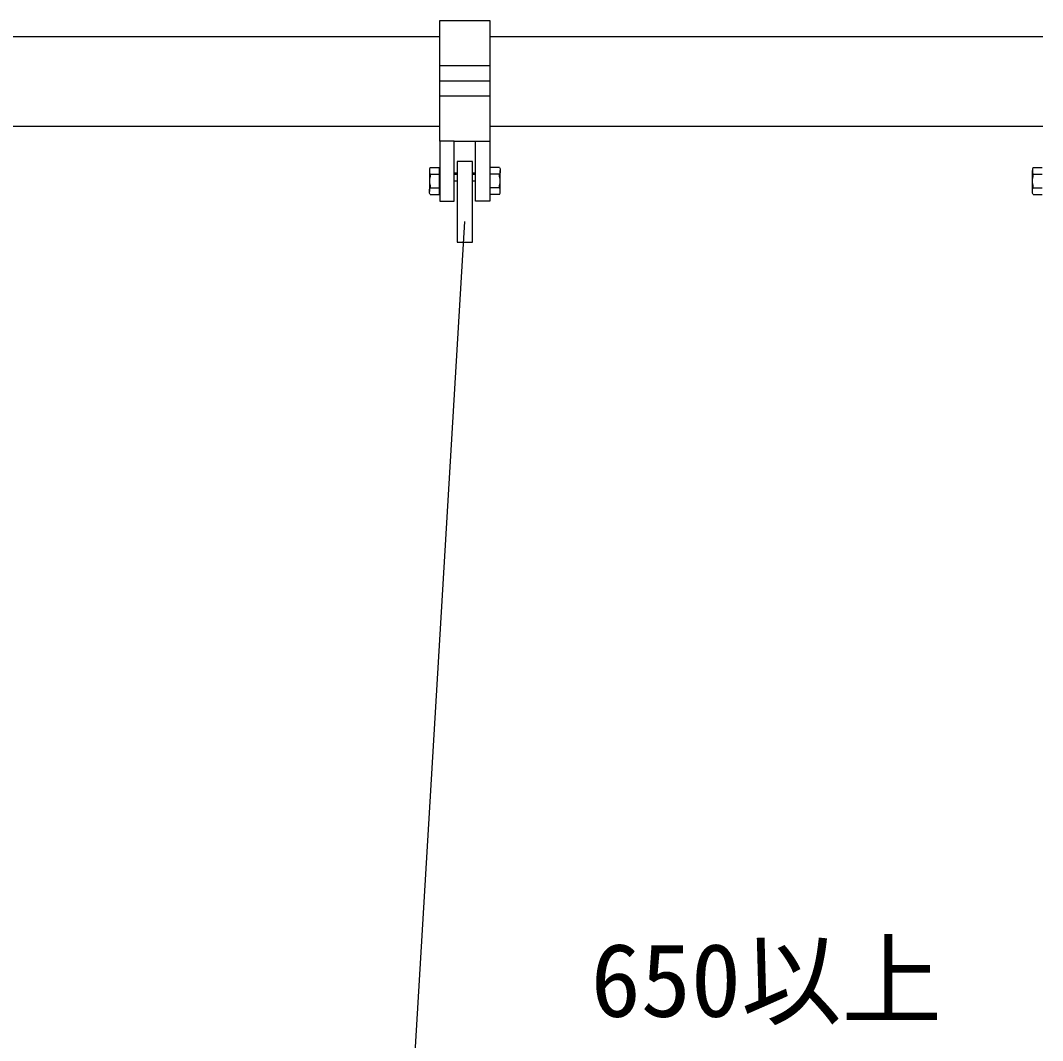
# Model space of a CAD drawing. Units: millimetres at full size, sheet at 1:40; details may follow other scales. Extents: x 600 to 16200, y 600 to 11280.
# Drawn here: x 3271 to 4289, y 4396 to 5411 of the extents above; entities that cross this region are included whole.
import ezdxf
from ezdxf.enums import TextEntityAlignment as Align

# ---------------------------------------------------------------- set-up
doc = ezdxf.new("R2010")
doc.units = ezdxf.units.MM
doc.header["$LTSCALE"] = 40
doc.layers.add('D-STR-DIM\u3000寸法線、寸法値', color=7, linetype='Continuous', lineweight=13)
doc.layers.add('D-STR\u3000構造物外形線', color=1, linetype='Continuous', lineweight=25)
doc.styles.add('ＭＳ ゴシック', font='')
doc.styles.get('ＭＳ ゴシック').set_extended_font_data('MS Gothic')

msp = doc.modelspace()

# ---------------------------------------------------------------- linework, layer by layer
at = {"layer": 'D-STR\u3000構造物外形線'}
for p, q in [((3688.91, 5291.35), (3688.91, 5411.35)), ((3688.91, 5411.35), (3738.41, 5411.35)), ((3738.41, 5411.35), (3738.41, 5291.35)), ((3188.41, 5395.4), (3688.91, 5395.4)), ((3738.41, 5395.4), (4288.91, 5395.4)), ((3688.91, 5366.35), (3738.41, 5366.35)), ((3688.91, 5351.35), (3738.41, 5351.35)), ((3688.91, 5336.35), (3738.41, 5336.35)), ((3188.41, 5306.3), (3688.91, 5306.3)), ((3738.41, 5306.3), (4288.91, 5306.3)), ((3688.91, 5291.35), (3688.91, 5231.35)), ((3703.16, 5291.35), (3688.91, 5291.35)), ((3703.16, 5231.35), (3703.16, 5291.35)), ((3703.16, 5291.35), (3738.41, 5291.35)), ((3724.16, 5231.35), (3724.16, 5291.35)), ((3724.16, 5291.35), (3738.41, 5291.35)), ((3738.41, 5291.35), (3738.41, 5231.35)), ((3706.16, 5271.1), (3706.16, 5190.85)), ((3721.16, 5271.1), (3706.16, 5271.1)), ((3721.16, 5190.85), (3721.16, 5271.1)), ((3679.16, 5265.1), (3678.41, 5263.6)), ((3678.41, 5263.6), (3678.41, 5262.1)), ((3678.41, 5262.1), (3678.41, 5259.85)), ((3678.41, 5262.1), (3678.41, 5241.1)), ((3678.41, 5259.85), (3679.16, 5258.35)), ((3679.16, 5265.1), (3688.16, 5265.1)), ((3679.16, 5258.35), (3679.16, 5256.1)), ((3679.16, 5258.35), (3688.16, 5258.35)), ((3688.16, 5265.1), (3688.16, 5238.1)), ((3688.16, 5259.85), (3688.91, 5259.85)), ((3703.16, 5259.85), (3706.16, 5259.85)), ((3703.16, 5258.35), (3706.16, 5258.35)), ((3721.16, 5259.85), (3724.16, 5259.85)), ((3721.16, 5258.35), (3724.16, 5258.35)), ((3748.16, 5265.1), (3739.16, 5265.1)), ((3748.16, 5258.35), (3739.16, 5258.35)), ((3748.16, 5265.1), (3748.91, 5263.6)), ((3748.91, 5259.85), (3748.16, 5258.35)), ((3748.16, 5256.1), (3748.16, 5258.35)), ((3748.91, 5263.6), (3748.91, 5262.1)), ((3748.91, 5262.1), (3748.91, 5259.85)), ((3748.91, 5241.1), (3748.91, 5262.1)), ((4279.16, 5265.1), (4278.41, 5263.6)), ((4278.41, 5263.6), (4278.41, 5262.1)), ((4278.41, 5241.1), (4278.41, 5262.1)), ((4278.41, 5262.1), (4278.41, 5259.85)), ((4278.41, 5259.85), (4279.16, 5258.35)), ((4279.16, 5265.1), (4288.16, 5265.1)), ((4279.16, 5258.35), (4288.16, 5258.35)), ((4279.16, 5256.1), (4279.16, 5258.35)), ((3679.16, 5256.1), (3678.41, 5253.85)), ((3678.41, 5253.85), (3678.41, 5251.6)), ((3678.41, 5251.6), (3678.41, 5249.35)), ((3678.41, 5249.35), (3679.16, 5247.1)), ((3703.16, 5251.6), (3706.16, 5251.6)), ((3721.16, 5251.6), (3724.16, 5251.6)), ((3748.91, 5253.85), (3748.16, 5256.1)), ((3748.16, 5247.1), (3748.91, 5249.35)), ((3748.91, 5251.6), (3748.91, 5253.85)), ((3748.91, 5249.35), (3748.91, 5251.6)), ((4278.41, 5253.85), (4279.16, 5256.1)), ((4278.41, 5251.6), (4278.41, 5253.85)), ((4278.41, 5249.35), (4278.41, 5251.6)), ((4279.16, 5247.1), (4278.41, 5249.35)), ((3678.41, 5243.35), (3679.16, 5244.85)), ((3678.41, 5241.1), (3678.41, 5243.35)), ((3678.41, 5239.6), (3678.41, 5241.1)), ((3679.16, 5238.1), (3678.41, 5239.6)), ((3679.16, 5247.1), (3679.16, 5244.85)), ((3679.16, 5244.85), (3688.16, 5244.85)), ((3679.16, 5238.1), (3688.16, 5238.1)), ((3748.16, 5244.85), (3739.16, 5244.85)), ((3748.16, 5238.1), (3739.16, 5238.1)), ((3748.16, 5244.85), (3748.16, 5247.1)), ((3748.91, 5243.35), (3748.16, 5244.85)), ((3748.16, 5238.1), (3748.91, 5239.6)), ((3748.91, 5241.1), (3748.91, 5243.35)), ((3748.91, 5239.6), (3748.91, 5241.1)), ((4278.41, 5243.35), (4279.16, 5244.85)), ((4278.41, 5241.1), (4278.41, 5243.35)), ((4278.41, 5239.6), (4278.41, 5241.1)), ((4279.16, 5238.1), (4278.41, 5239.6)), ((4279.16, 5244.85), (4279.16, 5247.1)), ((4279.16, 5244.85), (4288.16, 5244.85)), ((4279.16, 5238.1), (4288.16, 5238.1)), ((3688.91, 5231.35), (3703.16, 5231.35)), ((3738.41, 5231.35), (3724.16, 5231.35)), ((3628.66, 3792.85), (3713.66, 5211.1)), ((3706.16, 5190.85), (3721.16, 5190.85))]:
    msp.add_line(p, q, dxfattribs=at)

# ---------------------------------------------------------------- texts
at = {"layer": 'D-STR-DIM\u3000寸法線、寸法値', "style": 'ＭＳ ゴシック'}
msp.add_text('650以上', height=73.31, dxfattribs=at).set_placement((4013.68, 4456.44), align=Align.MIDDLE_CENTER)

doc.saveas('drawing.dxf')
